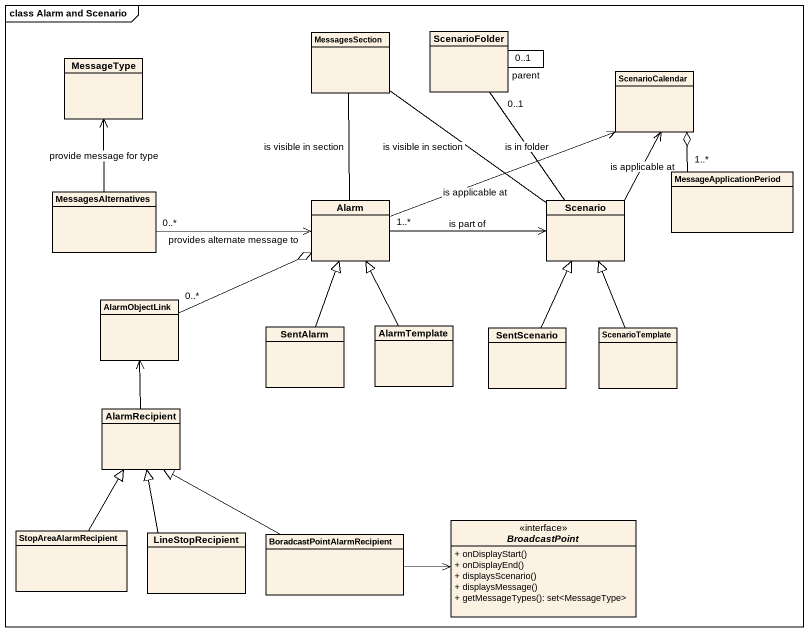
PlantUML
@startuml
mainframe class Alarm and Scenario
hide circle
hide empty members
skinparam classAttributeIconSize 0
class MessagesSection
class ScenarioFolder
class MessageType
class ScenarioCalendar
class MessagesAlternatives
class MessageApplicationPeriod
class Alarm
class Scenario
class AlarmObjectLink
class SentAlarm
class AlarmTemplate
class SentScenario
class ScenarioTemplate
class AlarmRecipient
class StopAreaAlarmRecipient
class LineStopRecipient
class BoradcastPointAlarmRecipient
interface BroadcastPoint {
  + onDisplayStart()
  + onDisplayEnd()
  + displaysScenario()
  + displaysMessage()
  + getMessageTypes(): set<MessageType>
}
ScenarioFolder "0..1" -- ScenarioFolder : parent
MessagesAlternatives -up-> MessageType : provide message for type
MessagesAlternatives "0..*" -right-> Alarm : provides alternate message to
MessageApplicationPeriod "1..*" -up-o ScenarioCalendar
Alarm -up- MessagesSection : is visible in section
Alarm -right-> ScenarioCalendar : is applicable at
Alarm "1..*" -right-> Scenario : is part of
Scenario -up- MessagesSection : is visible in section
Scenario -up- "0..1" ScenarioFolder : is in folder
Scenario -up-> ScenarioCalendar : is applicable at
AlarmObjectLink "0..*" -right-o Alarm
SentAlarm -up-|> Alarm
AlarmTemplate -up-|> Alarm
SentScenario -up-|> Scenario
ScenarioTemplate -up-|> Scenario
AlarmRecipient -up-> AlarmObjectLink
StopAreaAlarmRecipient -up-|> AlarmRecipient
LineStopRecipient -up-|> AlarmRecipient
BoradcastPointAlarmRecipient -up-|> AlarmRecipient
BoradcastPointAlarmRecipient -right-> BroadcastPoint
@enduml
